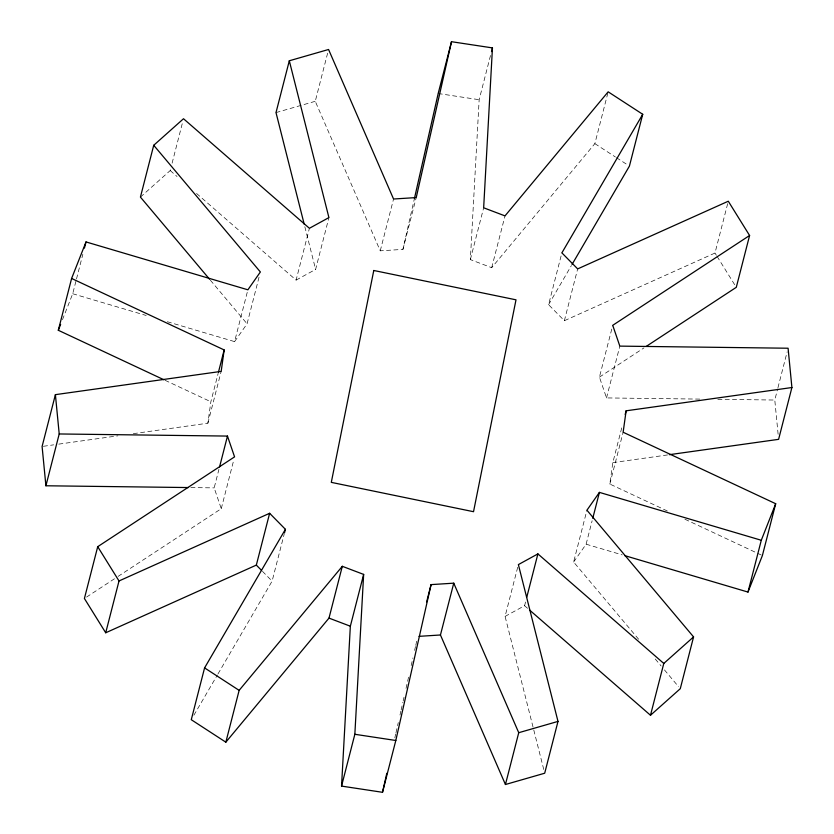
<?xml version="1.0" encoding="UTF-8"?>
<svg xmlns="http://www.w3.org/2000/svg" width="834" height="834" viewBox="0 0 834 834"><rect width="100%" height="100%" fill="white"/><g stroke="black" fill="none" stroke-linecap="round" stroke-linejoin="round"><path stroke-width="0.63" stroke-dasharray="4.17 3.13" d="M607.85 93.054L594.861 143.636L491.695 267.693L470.355 259.593L479.154 99.715L490.872 54.074M133.336 433.659L207.875 423.192L210.866 401.759L218.154 373.392M667.336 510.992L609.831 484.054L612.823 462.62L622.32 425.611M327.616 53.188L315.262 101.3L380.252 250.825L402.926 249.387L414.394 198.7M394.836 737.809L395.702 734.003M395.983 732.742L398.277 722.598M399.997 714.999L400.862 711.194M401.144 709.922L402.864 702.322M403.156 701.06L404.01 697.255M406.022 688.384L409.171 674.445M411.183 665.574L412.903 657.963M414.623 650.364L415.478 646.558M415.77 645.297L416.917 640.231M62.487 319.672L72.714 293.735L76.196 280.172M76.509 278.931L82.847 254.266M140.425 197.095L170.209 170.553L170.845 168.082M172.106 163.151L182.563 122.442M207.875 423.192L221.177 371.38M167.342 321.726L234.583 341.617L247.886 289.805M234.583 341.617L247.072 323.79L259.113 276.909M118.084 576.398L221.271 508.677L214.171 487.88L218.925 469.375M221.271 508.677L233.937 459.336M196.553 193.478L296.101 280.099L309.404 228.287M296.101 280.099L315.617 269.403L328.919 217.591M218.008 673.893L272.113 581.131L284.154 534.26M380.252 250.825L393.554 199.013M402.926 249.387L416.229 197.575M470.355 259.593L483.657 207.791M491.695 267.693L505.008 215.891M727.665 203.694L714.988 253.036L564.368 320.715L548.584 304.681L561.887 252.869M564.368 320.715L577.67 268.902M543.747 769.459L505.081 616.409L518.07 565.827M505.081 616.409L524.596 605.713L525.545 602.012M699.716 399.1L606.526 397.922L599.427 377.135L612.729 325.323M606.526 397.922L619.829 346.12M638.615 639.23L573.625 562.022L586.928 510.21M573.625 562.022L586.114 544.195L592.13 520.76M609.831 484.054L623.134 432.241M778.112 434.264L774.786 400.039L777.632 388.936M777.945 387.706L787.129 351.927M193.884 715.238L217.361 675.008M548.584 304.681L571.394 265.566M86.58 597.071L117 577.118M599.427 377.135L643.963 347.903M276.002 112.59L315.262 101.3M43.378 446.294L53.657 444.845M58.797 444.126L117.917 435.828M612.823 462.62L668.086 454.864M717.834 399.319L774.786 400.039M190.871 487.588L214.171 487.88M438.184 93.512L479.154 99.715M72.714 293.735L146.179 315.471M586.114 544.195L622.227 554.881M684.933 519.238L756.521 552.786M757.699 553.338L761.213 554.985M165.101 380.314L210.866 401.759M594.861 143.636L615.377 156.969M616.462 157.678L627.262 164.694M170.209 170.553L177.037 176.495M524.596 605.713L527.526 608.267M262.47 571.332L272.113 581.131M655.274 659.027L661.112 665.959M664.448 669.91L678.605 686.736M210.408 280.234L247.072 323.79M714.988 253.036L716.364 255.246M717.052 256.351L734.91 285.103M304.837 226.754L315.617 269.403"/><path stroke-width="1.25" d="M529.475 609.967L650.489 715.259L663.791 663.447L537.899 553.901L518.383 564.597L557.998 721.41L544.696 773.222L505.435 784.513L518.738 732.7L453.748 583.174L431.074 584.613L395.816 740.488L382.504 792.3L341.544 786.097L350.343 626.209L363.645 574.407L342.305 566.307L239.139 690.364L225.837 742.177L191.278 719.711L204.58 667.898L285.416 529.319L269.632 513.285L119.012 580.964L105.71 632.777L256.33 565.098L269.632 513.285M341.544 786.097L354.846 734.285L363.645 574.407M414.394 198.7L438.184 93.512L451.496 41.7L492.456 47.903L483.657 207.791L505.008 215.891L608.163 91.823L642.722 114.289L629.42 166.102L572.051 264.441M451.496 41.7L416.229 197.575L393.554 199.013L328.565 49.487L289.304 60.778L328.919 217.591L309.404 228.287L183.511 118.741L153.727 145.283L260.375 271.978L247.886 289.805L86.017 241.933L71.609 278.462L224.169 349.946L221.177 371.38L55.398 394.659L42.096 446.471L45.912 485.774L188.286 487.556M642.722 114.289L561.887 252.869L577.67 268.902L728.291 201.223L749.589 235.501L612.729 325.323L619.829 346.12L788.088 348.226L791.904 387.529L626.125 410.808L623.134 432.241L775.693 503.726L762.391 555.538L747.983 592.067L624.708 555.611M382.504 792.3L386.809 773.295M163.923 379.762L58.307 330.274L71.609 278.462M84.432 248.094L86.017 241.933M45.912 485.774L59.214 433.961L55.398 394.659M153.727 145.283L140.425 197.095L209.574 279.244M59.214 433.961L227.473 436.078L234.573 456.865L97.714 546.687L84.411 598.499L105.71 632.777M289.304 60.778L276.002 112.59L304.212 224.242M218.466 372.152L224.169 349.946M219.561 466.915L227.473 436.078M284.467 533.02L285.416 529.319M225.837 742.177L328.992 618.109L342.305 566.307M491.507 51.604L492.456 47.903M426.643 601.887L431.074 584.613M505.435 784.513L440.446 634.987L453.748 583.174M526.807 597.081L537.899 553.901M592.765 518.289L599.417 492.383L761.286 540.265L775.693 503.726M625.177 414.508L626.125 410.808M749.589 235.501L736.286 287.313L646.131 346.475M599.417 492.383L586.928 510.21L693.575 636.905L680.273 688.717L650.489 715.259M791.904 387.529L778.602 439.341L669.368 454.676M747.983 592.067L761.286 540.265M58.307 330.274L60.632 324.384M663.791 663.447L693.575 636.905M518.738 732.7L557.998 721.41M419.033 636.342L440.446 634.987M354.846 734.285L395.816 740.488M328.992 618.109L350.343 626.209M204.58 667.898L239.139 690.364M256.33 565.098L261.595 570.446M97.714 546.687L119.012 580.964M373.778 270.487L331.296 482.365L473.524 511.701L516.006 299.823L373.778 270.487"/></g></svg>
